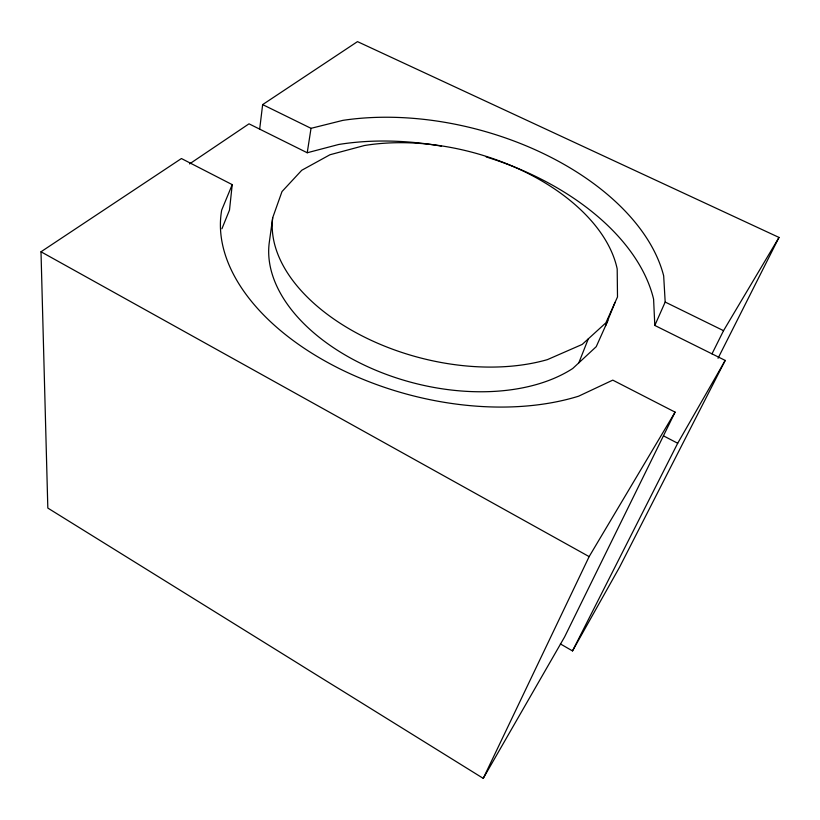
<?xml version="1.0" encoding="UTF-8"?>
<svg xmlns="http://www.w3.org/2000/svg" width="820" height="820" viewBox="0 0 820 820"><rect width="100%" height="100%" fill="white"/><g stroke="black" fill="none" stroke-linecap="round" stroke-linejoin="round"><path stroke-width="1.23" d="M232.224 184.633L221.687 210.115A228.093 137.022 15 0 0 333.842 365.792A228.093 137.022 15 0 0 578.633 396.183L612.776 380.131L675.085 412.132L564.58 636.986L483.246 778.375L47.826 508.072L41 251.781L181.425 158.537L232.224 184.633L229.497 210.063L221.923 228.77M259.673 129.129L262.646 104.601L357.489 41.625L779 237.431L718.043 358.268M272.701 217.7A177.14 106.016 15 0 0 361.046 335.359A177.14 106.016 15 0 0 547.401 359.631L582.2 344.42L605.888 322.834L617.501 296.963L617.193 268.96A177.14 106.016 15 0 0 364.418 145.519L329.958 154.754L301.76 170.263L281.998 191.562L272.701 217.7L269.196 243.099A173.983 106.805 15 0 0 376.954 370.732A173.983 106.805 15 0 0 572.729 368.498L596.222 346.686L607.897 320.63M189.543 163.918L249.003 123.83L307.223 152.756L311.026 128.33L342.914 120.355A228.093 137.022 15 0 1 663.677 275.879L665.184 302.047L654.811 325.448L725.208 360.421L619.612 567.081L572.503 650.926L560.378 643.905M578.797 362.87L588.309 338.844M605.447 326.104L615.061 302.395M483.246 778.375L589.139 556.616L675.085 412.132M711.996 353.851L723.537 330.665L779 237.431M572.503 650.926L677.699 443.251L725.208 360.421M307.223 152.756L338.67 144.484A223.983 138.006 15 0 1 441.498 146.165M262.646 104.601L311.026 128.33M665.184 302.047L723.537 330.665M663.431 435.83L677.699 443.251M41 251.781L589.139 556.616M654.811 325.448L653.591 299.146A223.983 138.006 15 0 0 486.209 156.948"/></g></svg>
